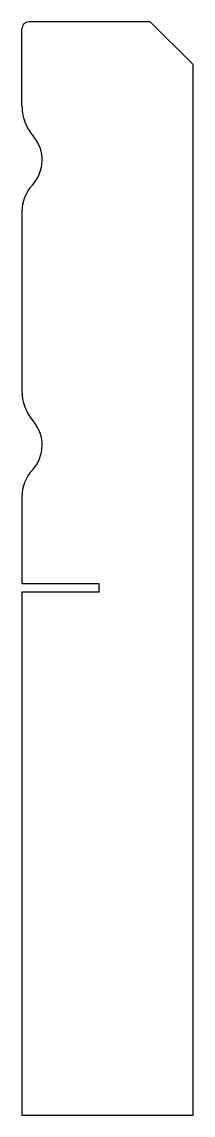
# Model space of a CAD drawing. Header units: inches. Extents: x -247 to -127, y -785 to -18.
import ezdxf

# ---------------------------------------------------------------- set-up
doc = ezdxf.new("R2010")
doc.units = ezdxf.units.IN
doc.header["$MEASUREMENT"] = 0

msp = doc.modelspace()

# ---------------------------------------------------------------- linework, layer by layer
for p, q in [((-156.62, -18.38), (-241.62, -18.38)), ((-156.62, -18.38), (-126.62, -48.38)), ((-246.62, -76.95), (-246.62, -23.38)), ((-126.62, -785.38), (-126.62, -48.38)), ((-246.62, -151.53), (-246.62, -276.95)), ((-246.62, -351.53), (-246.62, -412.38)), ((-246.62, -412.38), (-192.62, -412.38)), ((-192.62, -412.38), (-192.62, -418.38)), ((-192.62, -418.38), (-246.62, -418.38)), ((-246.62, -418.38), (-246.62, -785.38)), ((-246.62, -785.38), (-126.62, -785.38))]:
    msp.add_line(p, q)
for centre, radius, start, end in [((-241.62, -23.38), 5, 90, 180), ((-213.12, -76.95), 33.5, 180, 220.48574), ((-258.14, -115.38), 25.7, 317.18585, 40.48574), ((-219.12, -151.53), 27.5, 137.18585, 180), ((-213.12, -276.95), 33.5, 180, 220.48574), ((-258.14, -315.38), 25.7, 317.18585, 40.48574), ((-219.12, -351.53), 27.5, 137.18585, 180)]:
    msp.add_arc(centre, radius, start, end)

doc.saveas('drawing.dxf')
